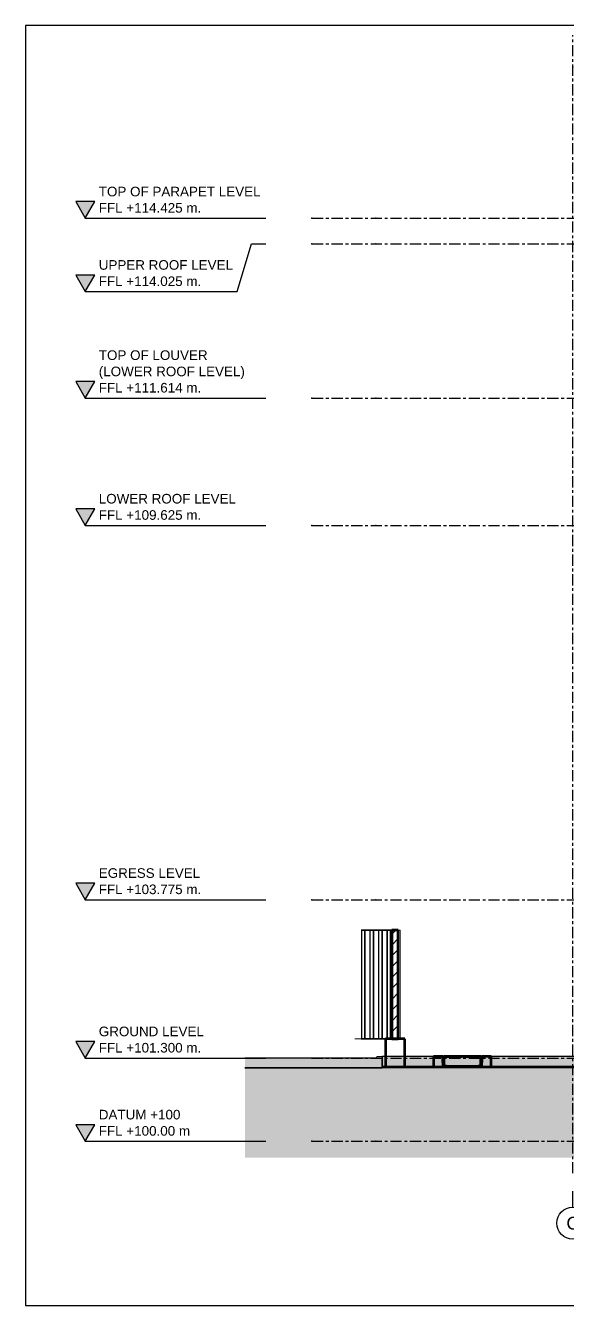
# Model space of a CAD drawing. Header units: millimetres. Extents: x -1379 to 1385823, y -4884429 to 548763.
# Drawn here: x 493796 to 502259, y -2347541 to -2327541 of the extents above; entities that cross this region are included whole.
import ezdxf
from ezdxf.enums import TextEntityAlignment as Align

# ---------------------------------------------------------------- set-up
doc = ezdxf.new("R2010")
doc.units = ezdxf.units.MM
doc.linetypes.add('CENTER', pattern=[50.8, 31.75, -6.35, 6.35, -6.35])
doc.linetypes.add('TA_GL_000.70000', pattern=[1.925, 0.7, -0.175, 0.175, -0.175, 0.7])
for name, color, linetype in [('000 - 0_SYM_DWG_GRID-BUBBLE_MAIN_COLOR_6', 7, 'Continuous'), ('000 - 0_SYM_DWG_GRIDLINE_MAIN_COLOR_251', 7, 'Continuous'), ('000 - 0_SYM_DWG_LEVEL_MAIN_COLOR_2', 7, 'Continuous'), ('000 - 0_SYM_DWG_LEVEL_TEXT', 7, 'Continuous'), ('000 - 0_SYM_DWG_SLOPE-SYM_TEXT_COLOR_3', 7, 'Continuous'), ('000 - GRID', 7, 'CENTER')]:
    doc.layers.add(name, color=color, linetype=linetype)
for name, color, linetype, lineweight in [('A-DETL-GENF', 7, 'Continuous', 35), ('A-DETL-THIN', 7, 'Continuous', 25), ('A-FLOR-E', 7, 'Continuous', 35), ('A-FLOR-FNSH', 7, 'Continuous', 70), ('A-FLOR-PATT', 7, 'Continuous', 70), ('A-GENM', 7, 'Continuous', 35), ('A-GLAZ-CURT', 7, 'Continuous', 35), ('A-GLAZ-CWMG', 7, 'Continuous', 35)]:
    doc.layers.add(name, color=color, linetype=linetype, lineweight=lineweight)
doc.styles.add('ARIAL', font='arial.ttf')
doc.styles.add('Arial_1', font='arial.ttf', dxfattribs={"height": 125})
doc.styles.add('TA', font='', dxfattribs={"height": 4.5})
doc.styles.get('TA').set_extended_font_data('Cordia New')

# ---------------------------------------------------------------- blocks, each defined once
blk = doc.blocks.new('DPA_GM-Manhole Cover Type 2 - 600x600-V135-IV01 - ELEVATION 3')
at = {"layer": 'A-GENM', "lineweight": 9}
h = blk.add_hatch(dxfattribs=at)
h.set_pattern_fill('FP_44', style=0, pattern_type=2)
h.set_pattern_definition([(88.182, (278551.926, 0), (-1.06917921, 33.67587044), []), (91.818, (278551.926, 0), (-3.20698401, 33.67621035), [84.232, -50.539])])
h.paths.add_polyline_path([(278534, 101325), (278538, 101325), (278538, 101327), (278534, 101327)])
h = blk.add_hatch(dxfattribs=at)
h.set_pattern_fill('FP_43', style=0, pattern_type=2)
h.set_pattern_definition([(88.182, (278851.775, 0), (-1.06917921, 33.67587044), []), (91.818, (278851.775, 0), (-3.20698401, 33.67621035), [84.232, -50.539])])
h.paths.add_polyline_path([(278834, 101325), (278838, 101325), (278838, 101327), (278834, 101327)])
at = {"layer": 'A-GENM', "color": 7}
for p, q in [((278378, 101325), (278366, 101325)), ((278516, 101325), (278523, 101325)), ((279126, 101325), (278516, 101325)), ((279121, 101325), (278521, 101325)), ((278531, 101325), (278538, 101325)), ((278534, 101327), (278538, 101327)), ((278534, 101327), (278534, 101325)), ((278538, 101325), (278534, 101325)), ((278544, 101325), (278559, 101325)), ((278544, 101325), (278558, 101325)), ((278558, 101325), (278572, 101325)), ((278572, 101325), (278559, 101325)), ((278786, 101325), (278772, 101325)), ((278772, 101325), (278787, 101325)), ((278800, 101325), (278786, 101325)), ((278800, 101325), (278787, 101325)), ((278834, 101327), (278838, 101327)), ((278834, 101327), (278834, 101325)), ((278838, 101325), (278834, 101325)), ((278844, 101325), (278858, 101325)), ((278844, 101325), (278858, 101325)), ((278858, 101325), (278872, 101325)), ((278872, 101325), (278858, 101325)), ((279086, 101325), (279072, 101325)), ((279072, 101325), (279087, 101325)), ((279100, 101325), (279086, 101325)), ((279100, 101325), (279087, 101325)), ((279129, 101325), (279121, 101325)), ((279134, 101325), (279126, 101325)), ((278366, 101175), (278366, 101150)), ((279121, 101175), (278528, 101175)), ((278538, 101175), (278531, 101175)), ((279068, 101175), (278578, 101175)), ((278578, 101170), (279068, 101170)), ((279068, 101170), (279068, 101175)), ((279074, 101175), (279068, 101175)), ((279068, 101170), (279074, 101170)), ((279129, 101175), (279121, 101175)), ((279121, 101170), (279121, 101150))]:
    blk.add_line(p, q, dxfattribs=at)
at = {"layer": 'A-GENM', "color": 7, "lineweight": 70}
for p, q in [((278378, 101325), (278378, 101150)), ((278523, 101325), (278378, 101325)), ((278528, 101325), (278523, 101325)), ((278523, 101325), (278523, 101170)), ((278523, 101230), (278523, 101325)), ((278528, 101230), (278523, 101230)), ((278528, 101175), (278528, 101325)), ((278528, 101150), (278528, 101230)), ((278818, 101327), (278538, 101327)), ((278538, 101327), (278538, 101325)), ((279119, 101325), (278538, 101325)), ((278538, 101325), (278538, 101175)), ((278538, 101325), (278818, 101325)), ((278818, 101325), (278818, 101327)), ((279119, 101327), (278838, 101327)), ((278838, 101327), (278838, 101325)), ((278838, 101325), (279119, 101325)), ((279119, 101325), (279119, 101327)), ((279119, 101175), (279119, 101325)), ((279134, 101325), (279129, 101325)), ((279129, 101325), (279129, 101175)), ((279134, 101230), (279129, 101230)), ((279129, 101230), (279129, 101150)), ((279134, 101170), (279134, 101325)), ((279279, 101325), (279134, 101325)), ((279134, 101325), (279134, 101230)), ((279279, 101150), (279279, 101325)), ((278523, 101170), (278583, 101170)), ((278583, 101175), (278528, 101175)), ((278538, 101175), (279119, 101175)), ((278583, 101170), (278583, 101175)), ((279074, 101175), (279074, 101170)), ((279129, 101175), (279074, 101175)), ((279074, 101170), (279134, 101170))]:
    blk.add_line(p, q, dxfattribs=at)
blk = doc.blocks.new('Curtain Panel Blockwork - Precast-5464527-IV01 - ELEVATION 3')
at = {"layer": 'A-GLAZ-CURT', "color": 7}
for p, q in [((277250, 103300), (277300, 103300)), ((277300, 103300), (277400, 103300)), ((277400, 103300), (277350, 103300)), ((277300, 101600), (277250, 101600)), ((277400, 101600), (277300, 101600)), ((277350, 101600), (277400, 101600))]:
    blk.add_line(p, q, dxfattribs=at)
blk = doc.blocks.new('Curtain Panel Blockwork - Precast-V123-IV01 - ELEVATION 3')
at = {"layer": 'A-GLAZ-CURT', "color": 7}
for p, q in [((277307, 103300), (277434, 103300)), ((277407, 103300), (277307, 103300)), ((277307, 103300), (277307, 101600)), ((277534, 103300), (277407, 103300)), ((277434, 103300), (277534, 103300)), ((277307, 101600), (277407, 101600)), ((277434, 101600), (277307, 101600)), ((277407, 101600), (277534, 101600)), ((277534, 101600), (277434, 101600))]:
    blk.add_line(p, q, dxfattribs=at)
blk = doc.blocks.new('Curtain Panel Blockwork - Precast-V124-IV01 - ELEVATION 3')
at = {"layer": 'A-GLAZ-CURT', "lineweight": 9}
h = blk.add_hatch(dxfattribs=at)
h.set_pattern_fill('FP_40', style=0, pattern_type=2)
h.set_pattern_definition([(45, (292109.05, 0), (-84.85281, 84.85281), [])])
h.paths.add_polyline_path([(277828, 101600), (277828, 103300), (277728, 103300), (277728, 101600)])
at = {"layer": 'A-GLAZ-CURT', "color": 7}
for p, q in [((277707, 103300), (277728, 103300)), ((277707, 103300), (277707, 101600)), ((277728, 101600), (277707, 101600))]:
    blk.add_line(p, q, dxfattribs=at)
at = {"layer": 'A-GLAZ-CURT', "color": 7, "lineweight": 70}
for p, q in [((277828, 103300), (277728, 103300)), ((277728, 103300), (277728, 101600)), ((277828, 101600), (277828, 103300)), ((277728, 101600), (277828, 101600))]:
    blk.add_line(p, q, dxfattribs=at)
blk = doc.blocks.new('Rectangular Mullion - Mullion_Beam 300x700-5464522-IV01 - ELEVATION 3')
at = {"layer": 'A-GLAZ-CWMG', "color": 7, "lineweight": 9}
for p, q in [((277150, 101600), (277203, 101600)), ((277450, 101600), (277503, 101600))]:
    blk.add_line(p, q, dxfattribs=at)
blk = doc.blocks.new('Rectangular Mullion - Mullion_Beam 300x700-V125-IV01 - ELEVATION 3')
at = {"layer": 'A-GLAZ-CWMG', "color": 7, "lineweight": 9}
for p, q in [((277203, 101600), (277337, 101600)), ((277503, 101600), (277637, 101600))]:
    blk.add_line(p, q, dxfattribs=at)
blk = doc.blocks.new('Rectangular Mullion - Mullion_Beam 300x700-V126-IV01 - ELEVATION 3')
at = {"layer": 'A-GLAZ-CWMG', "color": 7, "lineweight": 9}
blk.add_line((277603, 101600), (277628, 101600), dxfattribs=at)
at = {"layer": 'A-GLAZ-CWMG', "color": 7, "lineweight": 70}
for p, q in [((277928, 101600), (277628, 101600)), ((277628, 101600), (277628, 101150)), ((277928, 101150), (277928, 101600))]:
    blk.add_line(p, q, dxfattribs=at)
blk = doc.blocks.new('Rectangular Mullion - Column 200x200-5462614-IV01 - ELEVATION 3')
at = {"layer": 'A-GLAZ-CWMG', "color": 7, "lineweight": 9}
for p, q in [((277650, 103300), (277657, 103300)), ((277850, 103300), (277650, 103300)), ((277650, 101600), (277650, 103300)), ((277657, 103300), (277857, 103300)), ((277657, 103300), (277657, 101600)), ((277857, 103300), (277850, 103300)), ((277857, 103300), (277857, 101600)), ((277650, 101600), (277850, 101600)), ((277657, 101600), (277650, 101600)), ((277857, 101600), (277657, 101600)), ((277850, 101600), (277857, 101600))]:
    blk.add_line(p, q, dxfattribs=at)
blk = doc.blocks.new('Rectangular Mullion - Column 200x200-V127-IV01 - ELEVATION 3')
at = {"layer": 'A-GLAZ-CWMG', "color": 7, "lineweight": 9}
for p, q in [((277517, 103300), (277523, 103300)), ((277717, 103300), (277517, 103300)), ((277517, 101600), (277517, 103300)), ((277523, 103300), (277723, 103300)), ((277523, 103300), (277523, 101600)), ((277723, 103300), (277717, 103300)), ((277517, 101600), (277717, 101600)), ((277523, 101600), (277517, 101600)), ((277723, 101600), (277523, 101600)), ((277717, 101600), (277723, 101600))]:
    blk.add_line(p, q, dxfattribs=at)
blk = doc.blocks.new('C-1-IV01_REV00_20260614-165348_ELEVATION_3_EX')
at = {"layer": 'A-DETL-GENF', "lineweight": 9}
h = blk.add_hatch(dxfattribs=at)
h.set_pattern_fill('FP_55', style=0, pattern_type=2)
h.set_pattern_definition([(45, (11554.42, 0), (0, 449.0128), [317.5, -317.5]), (45, (11470.23, 84.2), (0, 449.0128), [317.5, -317.5]), (45, (11386.04, 168.38), (0, 449.0128), [317.5, -317.5]), (135, (11386.04, 224.5), (-449.0128, 3e-14), [317.5, -317.5]), (135, (11470.23, 308.7), (-449.0128, 3e-14), [317.5, -317.5]), (135, (11554.42, 392.9), (-449.0128, 3e-14), [317.5, -317.5])])
h.paths.add_polyline_path([(-5122, 99745), (25474, 99745), (25474, 101000), (20595, 101000), (20595, 101150), (-5122, 101150)])
at = {"layer": 'A-FLOR-PATT', "lineweight": 35}
h = blk.add_hatch(color=7, dxfattribs=at)
h.paths.add_polyline_path([(19565, 101150), (20696, 101150), (20696, 101300), (19565, 101300)])
h.paths.add_polyline_path([(-5122, 101150), (-2977, 101150), (-2977, 101300), (-5122, 101300), (-5122, 101254)])
blk.add_hatch(color=7, dxfattribs=at).paths.add_polyline_path([(-2977, 101175), (19565, 101175), (19565, 101325), (-2977, 101325)])
at = {"layer": 'A-DETL-THIN', "color": 7}
blk.add_line((25474, 101150), (-5122, 101150), dxfattribs=at)
at = {"layer": 'A-FLOR-E', "color": 7, "lineweight": 9}
for p, q in [((-3455, 101300), (-3062, 101300)), ((-3062, 101300), (-3062, 101325)), ((-3062, 101325), (-2977, 101325)), ((-3062, 101150), (-3455, 101150)), ((-3012, 101150), (-3062, 101150)), ((-2188, 101150), (-2627, 101150)), ((185, 101150), (-1276, 101150))]:
    blk.add_line(p, q, dxfattribs=at)
at = {"layer": 'A-FLOR-FNSH', "color": 7, "lineweight": 25}
for p, q in [((-2977, 101300), (-5122, 101300)), ((19565, 101325), (-2977, 101325)), ((-2977, 101325), (-2977, 101175)), ((-2977, 101150), (-2977, 101300)), ((-5122, 101150), (-2977, 101150)), ((-2977, 101175), (19565, 101175))]:
    blk.add_line(p, q, dxfattribs=at)
at = {"layer": 'A-GENM', "color": 7}
blk.add_blockref('DPA_GM-Manhole Cover Type 2 - 600x600-V135-IV01 - ELEVATION 3', (-280555, 0), dxfattribs=at)
at = {"layer": 'A-GLAZ-CURT', "color": 7}
for name, p in [('Curtain Panel Blockwork - Precast-5464527-IV01 - ELEVATION 3', (-280555, 0)), ('Curtain Panel Blockwork - Precast-V123-IV01 - ELEVATION 3', (-280555, 0)), ('Curtain Panel Blockwork - Precast-V123-IV01 - ELEVATION 3', (-280421, 0)), ('Curtain Panel Blockwork - Precast-V123-IV01 - ELEVATION 3', (-280288, 0)), ('Curtain Panel Blockwork - Precast-V124-IV01 - ELEVATION 3', (-280555, 0))]:
    blk.add_blockref(name, p, dxfattribs=at)
at = {"layer": 'A-GLAZ-CWMG', "color": 7, "lineweight": 9}
for name, p in [('Rectangular Mullion - Column 200x200-V127-IV01 - ELEVATION 3', (-280821, 0)), ('Rectangular Mullion - Column 200x200-V127-IV01 - ELEVATION 3', (-280688, 0)), ('Rectangular Mullion - Column 200x200-V127-IV01 - ELEVATION 3', (-280555, 0)), ('Rectangular Mullion - Column 200x200-5462614-IV01 - ELEVATION 3', (-280555, 0)), ('Rectangular Mullion - Mullion_Beam 300x700-5464522-IV01 - ELEVATION 3', (-280555, 0)), ('Rectangular Mullion - Mullion_Beam 300x700-V125-IV01 - ELEVATION 3', (-280555, 0)), ('Rectangular Mullion - Mullion_Beam 300x700-V125-IV01 - ELEVATION 3', (-280421, 0)), ('Rectangular Mullion - Mullion_Beam 300x700-V125-IV01 - ELEVATION 3', (-280288, 0)), ('Rectangular Mullion - Mullion_Beam 300x700-V126-IV01 - ELEVATION 3', (-280555, 0))]:
    blk.add_blockref(name, p, dxfattribs=at)
blk = doc.blocks.new('*U2270')
at = {"layer": '000 - 0_SYM_DWG_GRID-BUBBLE_MAIN_COLOR_6', "color": 7}
blk.add_line((20.6, 0), (15.6, 0), dxfattribs=at)
blk.add_circle((25.6, 0), 5, dxfattribs=at)
at = {"layer": '000 - 0_SYM_DWG_GRIDLINE_MAIN_COLOR_251', "color": 7, "linetype": 'ByBlock', "ltscale": 5}
blk.add_line((10, 0), (-345.74, 0), dxfattribs=at)
at = {"layer": '000 - 0_SYM_DWG_GRIDLINE_MAIN_COLOR_251', "color": 7}
for p in [(-335.74, 0), (0, 0)]:
    blk.add_point(p, dxfattribs=at)
at = {"color": 7, "style": 'TA', "flags": 1}
blk.add_attdef('LOCATION', (6, -6), '', height=4.5, rotation=270, dxfattribs=at)
at = {"layer": '000 - 0_SYM_DWG_SLOPE-SYM_TEXT_COLOR_3', "color": 7, "style": 'ARIAL'}
blk.add_attdef('GRID-HEAD', text='', height=4, rotation=90, dxfattribs=at).set_placement((25.6, 0), align=Align.MIDDLE_CENTER)
blk = doc.blocks.new('*U1922')
at = {"layer": '000 - 0_SYM_DWG_GRIDLINE_MAIN_COLOR_251', "color": 7, "linetype": 'ByBlock', "ltscale": 5}
blk.add_line((20, 0), (-460.02, 0), dxfattribs=at)
at = {"layer": '000 - 0_SYM_DWG_GRIDLINE_MAIN_COLOR_251', "color": 7}
for p in [(-440.02, 0), (0, 0)]:
    blk.add_point(p, dxfattribs=at)
at = {"color": 7, "style": 'TA', "flags": 1}
blk.add_attdef('LOCATION', (6, -6), '', height=4.5, rotation=270, dxfattribs=at)
blk = doc.blocks.new('*U1921')
at = {"layer": '000 - 0_SYM_DWG_LEVEL_MAIN_COLOR_2'}
blk.add_hatch(color=7, dxfattribs=at).paths.add_polyline_path([(-67.81, 5.18), (-70.8, 0), (-73.79, 5.18)])
at = {"color": 7}
blk.add_point((0, 0), dxfattribs=at)
at = {"layer": '000 - 0_SYM_DWG_GRIDLINE_MAIN_COLOR_251', "color": 7}
blk.add_lwpolyline([(-70.8, 0), (-23.4, 0), (-18.9, 0), (-14.4, 0)], dxfattribs=at)
at = {"layer": '000 - 0_SYM_DWG_LEVEL_MAIN_COLOR_2', "color": 7, "lineweight": 25}
for p, q in [((-67.81, 5.18), (-73.79, 5.18)), ((-73.79, 5.18), (-70.8, 0)), ((-70.8, 0), (-67.81, 5.18))]:
    blk.add_line(p, q, dxfattribs=at)
at = {"layer": '000 - 0_SYM_DWG_LEVEL_TEXT', "color": 7, "style": 'Arial_1'}
for tag, p in [('LV_NAME_1', (-66.58, 11.92)), ('LV_NAME_2', (-66.59, 6.83)), ('LV_NAME_3', (-66.6, 1.74))]:
    blk.add_attdef(tag, p, '', height=3, dxfattribs=at)
blk = doc.blocks.new('*U1816')
at = {"layer": '000 - 0_SYM_DWG_LEVEL_MAIN_COLOR_2'}
blk.add_hatch(color=7, dxfattribs=at).paths.add_polyline_path([(-67.81, -9.77), (-70.8, -14.95), (-73.79, -9.77)])
at = {"color": 7}
blk.add_point((0, 0), dxfattribs=at)
at = {"layer": '000 - 0_SYM_DWG_GRIDLINE_MAIN_COLOR_251', "color": 7}
blk.add_lwpolyline([(-70.8, -14.95), (-23.4, -14.95), (-18.9, 0), (-14.4, 0)], dxfattribs=at)
at = {"layer": '000 - 0_SYM_DWG_LEVEL_MAIN_COLOR_2', "color": 7, "lineweight": 25}
for p, q in [((-67.81, -9.77), (-73.79, -9.77)), ((-73.79, -9.77), (-70.8, -14.95)), ((-70.8, -14.95), (-67.81, -9.77))]:
    blk.add_line(p, q, dxfattribs=at)
at = {"layer": '000 - 0_SYM_DWG_LEVEL_TEXT', "color": 7, "style": 'Arial_1'}
for tag, p in [('LV_NAME_1', (-66.58, -3.02)), ('LV_NAME_2', (-66.59, -8.11)), ('LV_NAME_3', (-66.6, -13.2))]:
    blk.add_attdef(tag, p, '', height=3, dxfattribs=at)
blk = doc.blocks.new('*U1817')
at = {"layer": '000 - 0_SYM_DWG_LEVEL_MAIN_COLOR_2'}
blk.add_hatch(color=7, dxfattribs=at).paths.add_polyline_path([(-67.81, 5.18), (-70.8, 0), (-73.79, 5.18)])
at = {"color": 7}
blk.add_point((0, 0), dxfattribs=at)
at = {"layer": '000 - 0_SYM_DWG_GRIDLINE_MAIN_COLOR_251', "color": 7}
blk.add_lwpolyline([(-70.8, 0), (-23.4, 0), (-18.9, 0), (-14.4, 0)], dxfattribs=at)
at = {"layer": '000 - 0_SYM_DWG_LEVEL_MAIN_COLOR_2', "color": 7, "lineweight": 25}
for p, q in [((-67.81, 5.18), (-73.79, 5.18)), ((-73.79, 5.18), (-70.8, 0)), ((-70.8, 0), (-67.81, 5.18))]:
    blk.add_line(p, q, dxfattribs=at)
at = {"layer": '000 - 0_SYM_DWG_LEVEL_TEXT', "color": 7, "style": 'Arial_1'}
for tag, p in [('LV_NAME_1', (-66.58, 11.92)), ('LV_NAME_2', (-66.59, 6.83)), ('LV_NAME_3', (-66.6, 1.74))]:
    blk.add_attdef(tag, p, '', height=3, dxfattribs=at)
blk = doc.blocks.new('*U2272')
at = {"layer": '000 - 0_SYM_DWG_GRIDLINE_MAIN_COLOR_251', "color": 7, "linetype": 'ByBlock', "ltscale": 5}
blk.add_line((20, 0), (-460.02, 0), dxfattribs=at)
at = {"layer": '000 - 0_SYM_DWG_GRIDLINE_MAIN_COLOR_251', "color": 7}
for p in [(-440.02, 0), (0, 0)]:
    blk.add_point(p, dxfattribs=at)
at = {"color": 7, "style": 'TA', "flags": 1}
blk.add_attdef('LOCATION', (6, -6), '', height=4.5, rotation=270, dxfattribs=at)
blk = doc.blocks.new('*U1841')
at = {"layer": '000 - 0_SYM_DWG_GRIDLINE_MAIN_COLOR_251', "color": 7, "linetype": 'ByBlock', "ltscale": 5}
blk.add_line((20, 0), (-470.6, 0), dxfattribs=at)
at = {"layer": '000 - 0_SYM_DWG_GRIDLINE_MAIN_COLOR_251', "color": 7}
for p in [(-450.6, 0), (0, 0)]:
    blk.add_point(p, dxfattribs=at)
at = {"color": 7, "style": 'TA', "flags": 1}
blk.add_attdef('LOCATION', (6, -6), '', height=4.5, rotation=270, dxfattribs=at)
blk = doc.blocks.new('C-1-IV01_REV00_20260614-165820_ELEVATION_3_DIMS')
at = {"color": 7, "xscale": 50, "yscale": 50, "zscale": 50}
for name, p, values in [('*U1817', (-4076, 114425), {'LV_NAME_2': 'TOP OF PARAPET LEVEL', 'LV_NAME_3': 'FFL +114.425 m.'}), ('*U1816', (-4076, 114025), {'LV_NAME_2': 'UPPER ROOF LEVEL', 'LV_NAME_3': 'FFL +114.025 m.'}), ('*U1921', (-4076, 111614), {'LV_NAME_1': 'TOP OF LOUVER ', 'LV_NAME_2': '(LOWER ROOF LEVEL)', 'LV_NAME_3': 'FFL +111.614 m.'}), ('*U1921', (-4076, 109625), {'LV_NAME_2': 'LOWER ROOF LEVEL', 'LV_NAME_3': 'FFL +109.625 m.'}), ('*U1921', (-4076, 103775), {'LV_NAME_2': 'EGRESS LEVEL', 'LV_NAME_3': 'FFL +103.775 m.'}), ('*U1921', (-4076, 101300), {'LV_NAME_2': 'GROUND LEVEL', 'LV_NAME_3': 'FFL +101.300 m.'}), ('*U1921', (-4076, 100000), {'LV_NAME_2': 'DATUM +100', 'LV_NAME_3': 'FFL +100.00 m'})]:
    blk.add_blockref(name, p, dxfattribs=at).add_auto_attribs(values)
at = {"layer": '000 - GRID', "color": 7, "linetype": 'TA_GL_000.70000', "xscale": 50.00000000000004, "yscale": 50.00000000000004, "zscale": 50.00000000000004, "rotation": 270}
blk.add_blockref('*U2270', (0, 100000), dxfattribs=at).add_auto_attribs({'GRID-HEAD': 'C'})
at = {"layer": '000 - GRID', "color": 7, "linetype": 'TA_GL_000.70000', "xscale": 50, "yscale": 50, "zscale": 50, "rotation": 180}
for name, p in [('*U1922', (-3076, 114425)), ('*U1922', (-3076, 114025)), ('*U1841', (-3076, 111614)), ('*U1922', (-3076, 109625)), ('*U2272', (-3076, 103775)), ('*U1922', (-3076, 101300)), ('*U1922', (-3076, 100000))]:
    blk.add_blockref(name, p, dxfattribs=at)

msp = doc.modelspace()

# ---------------------------------------------------------------- linework, layer by layer
at = {"color": 7}
msp.add_lwpolyline([(493796.4, -2347540.5), (532546.4, -2347540.5), (532546.4, -2327540.5), (493796.4, -2327540.5)], close=True, dxfattribs=at)

# ---------------------------------------------------------------- block references
for name in ['C-1-IV01_REV00_20260614-165820_ELEVATION_3_DIMS', 'C-1-IV01_REV00_20260614-165348_ELEVATION_3_EX']:
    msp.add_blockref(name, (502344.8, -2444975.4), dxfattribs=at)

doc.saveas('drawing.dxf')
